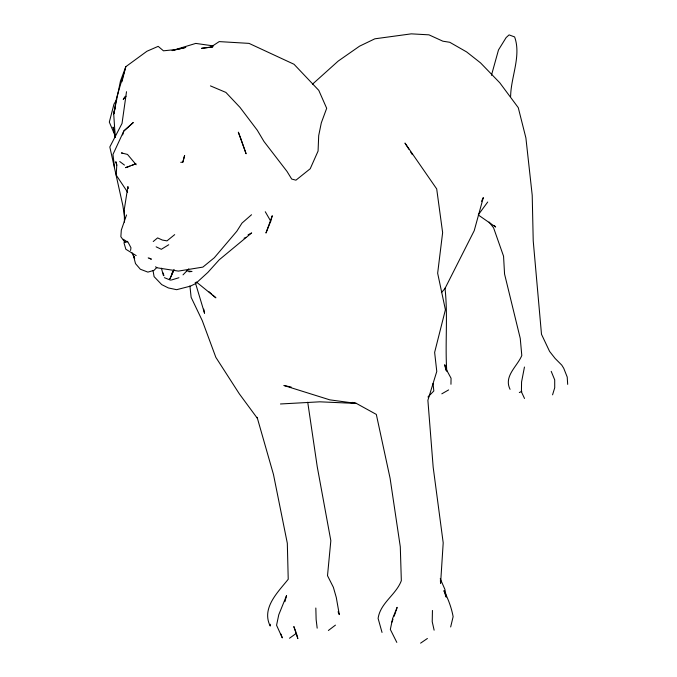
<?xml version="1.0" encoding="UTF-8"?>
<svg xmlns="http://www.w3.org/2000/svg" width="677" height="677" viewBox="0 0 677 677"><rect width="100%" height="100%" fill="white"/><g stroke="black" fill="none" stroke-linecap="round" stroke-linejoin="round"><path stroke-width="1.02" d="M450.958 384.282L451.051 378.223L446.101 369.083L444.721 364.725L445.991 370.446M432.442 610.451L432.222 621.714L434.126 630.177M270.301 624.27L270.216 626.056C261.22 608.081 277.892 592.231 288.224 579.258L287.319 543.267L273.474 474.467L257.125 417.311M126.506 91.708L122.029 123.459L109.818 146.977L122.833 205.427L124.737 217.969M510.627 96.506C510.847 77.085 521.459 55.954 514.622 36.939L509.087 34.891L506.134 37.582L498.492 49.937L491.451 75.299M130.568 250.465L130.974 247.79L128.224 242.51L123.332 239.269M524.455 367.027L521.569 381.972L521.417 391.805L524.514 398.474M182.832 162.192L184.618 155.456L182.832 162.192L180.751 162.319M450.662 626.97L453.133 616.662C451.407 607.396 448.216 599.06 443.96 590.666L446.041 596.97M172.026 273.686L172.517 271.748M115.505 106.958L113.711 113.998L115.276 137.287M121.936 81.799L125.787 66.71L146.934 51.249L158.181 46.358L163.453 50.809L177.476 49.396L185.803 47.407L172.051 50.606L195.755 43.413L213.526 45.934M284.932 601.675L286.54 595.608L278.78 614.724L276.563 625.252L282.309 637.886L280.887 634.002M396.206 610.595L397.12 607.337L392.668 618.38L390.333 629.432L396.807 642.397M270.732 221.176L272.264 215.735L265.951 233.04L270.732 221.176L265.274 211.74M122.639 134.943L123.823 131.008L133.157 122.647L123.823 131.008L112.957 154.466L114.548 167.549M552.567 394.835L554.717 387.769L554.708 379.873L551.205 371.343M391.932 622.087L392.998 619.218M394.073 616.341L395.85 611.551M126.531 214.947L121.301 230.155L120.853 236.73L125.084 242.518L127.792 241.317M173.71 270.538L169.792 279.11L174.082 269.395M481.533 201.306L483.31 197.591L474.23 230.662L444.882 288.715L441.387 292.608M116.656 99.731L113.973 104.114L109.319 122.105L115.285 136.179M124.932 96.743L123.231 99.384L126.024 96.227M124.974 241.317L123.967 242.806L125.846 249.254L136.17 255.593M478.411 214.66L487.719 202.017M183.01 274.879L188.79 268.862M156.844 267.423L154.034 270.335L147.882 272.112L140.334 269.234L135.518 263.632L133.217 254.84M427.966 396.993L433.813 390.984L433.052 383.444M312.512 84.16L338.204 61.074L359.555 46.171L374.855 38.809L411.294 33.85L428.947 34.84L442.876 41.195L449.756 42.279L466.648 51.943L480.526 62.868L499.795 82.797L518.269 107.668L525.894 137.905L532.215 195.272L533.222 240.826L541.498 334.303L549.589 351.405L555.115 358.438L561.775 365.123L563.721 368.246L567.216 377.047L567.681 384.358M251.539 214.736L241.985 223.105L236.798 231.272L214.304 257.759L202.88 267.102L178.373 271.096L157.056 267.796L155.532 266.797M248.061 234.86L251.666 232.922L219.238 259.782L207.814 272.459L195.645 283.57L190.508 286.117L176.629 289.688L168.361 287.937L161.718 284.611L154.085 276.639L153.01 270.419M174.691 234.631L166.982 240.868L162.319 240.039L157.597 237.898L153.23 241.52M328.379 630.49L335.445 625.125M289.485 638.242L296.382 633.317L297.838 638.606L293.835 626.538L296.018 632.343M420.595 643.15L427.399 638.487M212.637 46.899L201.585 48.329L210.733 47.17L219.204 41.602L249.026 43.379L294.03 64.273L318.782 90.371L326.678 108.295L321.313 122.842L318.698 135.603L318.072 151.064L310.218 168.751L295.934 180.175L291.702 179.066L287.023 171.442L263.962 141.468L257.285 130.229L239.996 107.381L225.881 92.41L210.437 85.886M168.751 244.744L161.321 249.305L156.133 246.826M441.81 393.828L448.623 389.918M519.318 392.558L521.84 391.348M244.042 238.219L245.912 237.373M135.222 164.037L131.829 165.484M135.975 163.707L125.55 167.659L130.001 166.187M171.349 280.024L178.94 277.722M210.733 47.17L212.705 46.908M188.925 271.773L191.997 271.477L186.877 270.783M280.456 403.974L319.806 401.816L356.424 403.441L376.319 414.409L390.096 478.284L400.293 546.788L401.334 580.68C396.003 594.88 380.339 602.86 378.104 618.389L382.031 632.436M136.17 164.756L127.488 154.415L121.378 152.917L122.706 153.247M170.502 280.151L164.393 277.672M291.127 387.032L283.891 385.484L329.801 399.853L356.424 403.441L352.362 402.375M149.135 258.208L151.394 259.189L148.204 257.869M478.3 214.981L495.64 227.015L494.278 225.466M119.736 161.524L124.466 165.078M196.406 282.004L215.895 297.829L212.806 295.121M208.948 291.736L211.266 293.767M489.099 222.039L493.575 227.802L503.553 256.194L504.56 274.041L520.249 338.382L521.798 355.51C517.194 366.562 503.502 376.192 510.069 389.334M257.573 418.598L239.311 393.819L215.836 357.329L202.296 320.703L191.126 297.313L189.915 285.922M127.615 192.217L116.232 175.14L116.766 165.306L115.826 161.71L116.876 165.137M408.933 149.295L404.973 143.067L436.699 188.925L442.631 232.617L437.655 273.229L445.407 309.744L434.634 352.387L436.775 371.453L427.889 400.268L433.17 467.181L443.198 542.819L440.6 583.329L440.38 580.561M410.626 151.97L412.327 154.644M132.074 252.902L134.647 258.36L134.054 256.329M440.228 578.725L444.865 589.286L446.278 596.877M338.077 611.788L339.304 614.606L336.283 597.452L333.38 587.306L327.507 575.678L330.833 540.686L317.234 466.69L307.73 402.223M114.675 131.964L113.059 127.09L115.403 137.194M195.247 282.343L204.539 313.273L203.743 309.144M161.422 268.185L163.326 275.336M163.216 272.992L163.927 275.801M128.325 188.587L127.885 186.539L124.348 209.066L124.407 222.115M317.183 628.163L316.134 619.489L315.829 608.014M446.795 371.343C444.916 343.62 448.072 315.854 444.992 288.089M116.579 97.945L113.711 113.998L120.447 81.079L125.787 66.71L116.579 97.945M241.037 139.293L238.338 132.159L246.098 153.772L241.037 139.293"/></g></svg>
